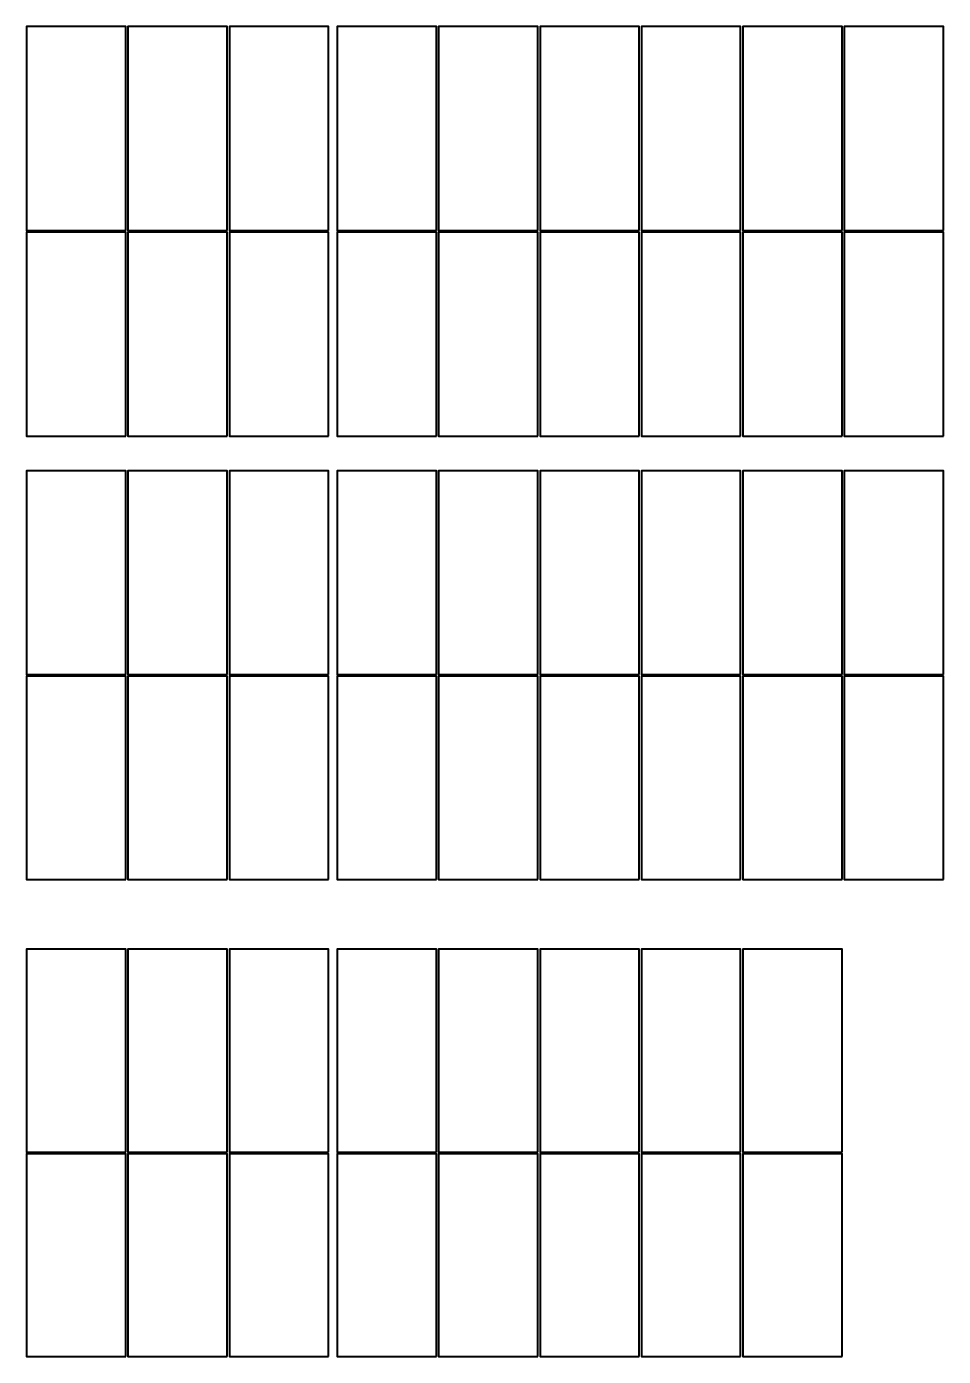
# Model space of a CAD drawing. Header units: millimetres. Extents: x 151367 to 161848, y 152303 to 167499.
import ezdxf

# ---------------------------------------------------------------- set-up
doc = ezdxf.new("R2010")
doc.units = ezdxf.units.MM
doc.layers.add('SOL-PV MODULES', color=5, linetype='Continuous', lineweight=40)

msp = doc.modelspace()

# ---------------------------------------------------------------- linework, layer by layer
at = {"layer": 'SOL-PV MODULES', "color": 5}
for points in [[(152501, 165169), (152501, 167499), (151367, 167499), (151367, 165169)], [(153660, 165169), (153660, 167499), (152526, 167499), (152526, 165169)], [(154819, 165169), (154819, 167499), (153685, 167499), (153685, 165169)], [(156053, 165169), (156053, 167499), (154919, 167499), (154919, 165169)], [(157212, 165169), (157212, 167499), (156078, 167499), (156078, 165169)], [(158371, 165169), (158371, 167499), (157237, 167499), (157237, 165169)], [(159530, 165169), (159530, 167499), (158396, 167499), (158396, 165169)], [(160689, 165169), (160689, 167499), (159555, 167499), (159555, 165169)], [(161848, 165169), (161848, 167499), (160714, 167499), (160714, 165169)], [(152501, 162820), (152501, 165149), (151367, 165149), (151367, 162820)], [(153660, 162820), (153660, 165149), (152526, 165149), (152526, 162820)], [(154819, 162820), (154819, 165149), (153685, 165149), (153685, 162820)], [(156053, 162820), (156053, 165149), (154919, 165149), (154919, 162820)], [(157212, 162820), (157212, 165149), (156078, 165149), (156078, 162820)], [(158371, 162820), (158371, 165149), (157237, 165149), (157237, 162820)], [(159530, 162820), (159530, 165149), (158396, 165149), (158396, 162820)], [(160689, 162820), (160689, 165149), (159555, 165149), (159555, 162820)], [(161848, 162820), (161848, 165149), (160714, 165149), (160714, 162820)], [(152501, 160095), (152501, 162421), (151367, 162421), (151367, 160095)], [(153660, 160095), (153660, 162421), (152526, 162421), (152526, 160095)], [(154819, 160095), (154819, 162421), (153685, 162421), (153685, 160095)], [(156053, 160095), (156053, 162421), (154919, 162421), (154919, 160095)], [(157212, 160095), (157212, 162421), (156078, 162421), (156078, 160095)], [(158371, 160095), (158371, 162421), (157237, 162421), (157237, 160095)], [(159530, 160095), (159530, 162421), (158396, 162421), (158396, 160095)], [(160689, 160095), (160689, 162421), (159555, 162421), (159555, 160095)], [(161848, 160095), (161848, 162421), (160714, 162421), (160714, 160095)], [(152501, 157752), (152501, 160075), (151367, 160075), (151367, 157752)], [(153660, 157752), (153660, 160075), (152526, 160075), (152526, 157752)], [(154819, 157752), (154819, 160075), (153685, 160075), (153685, 157752)], [(156053, 157752), (156053, 160075), (154919, 160075), (154919, 157752)], [(157212, 157752), (157212, 160075), (156078, 160075), (156078, 157752)], [(158371, 157752), (158371, 160075), (157237, 160075), (157237, 157752)], [(159530, 157752), (159530, 160075), (158396, 160075), (158396, 157752)], [(160689, 157752), (160689, 160075), (159555, 160075), (159555, 157752)], [(161848, 157752), (161848, 160075), (160714, 160075), (160714, 157752)]]:
    msp.add_lwpolyline(points, close=True, dxfattribs=at)
at = {"layer": 'SOL-PV MODULES'}
for points in [[(152501, 154637), (152501, 156956), (151367, 156956), (151367, 154637)], [(153660, 154637), (153660, 156956), (152526, 156956), (152526, 154637)], [(154819, 154637), (154819, 156956), (153685, 156956), (153685, 154637)], [(156053, 154637), (156053, 156956), (154919, 156956), (154919, 154637)], [(157212, 154637), (157212, 156956), (156078, 156956), (156078, 154637)], [(158371, 154637), (158371, 156956), (157237, 156956), (157237, 154637)], [(159530, 154637), (159530, 156956), (158396, 156956), (158396, 154637)], [(160689, 154637), (160689, 156956), (159555, 156956), (159555, 154637)], [(152501, 152303), (152501, 154617), (151367, 154617), (151367, 152303)], [(153660, 152303), (153660, 154617), (152526, 154617), (152526, 152303)], [(154819, 152303), (154819, 154617), (153685, 154617), (153685, 152303)], [(156053, 152303), (156053, 154617), (154919, 154617), (154919, 152303)], [(157212, 152303), (157212, 154617), (156078, 154617), (156078, 152303)], [(158371, 152303), (158371, 154617), (157237, 154617), (157237, 152303)], [(159530, 152303), (159530, 154617), (158396, 154617), (158396, 152303)], [(160689, 152303), (160689, 154617), (159555, 154617), (159555, 152303)]]:
    msp.add_lwpolyline(points, close=True, dxfattribs=at)

doc.saveas('drawing.dxf')
